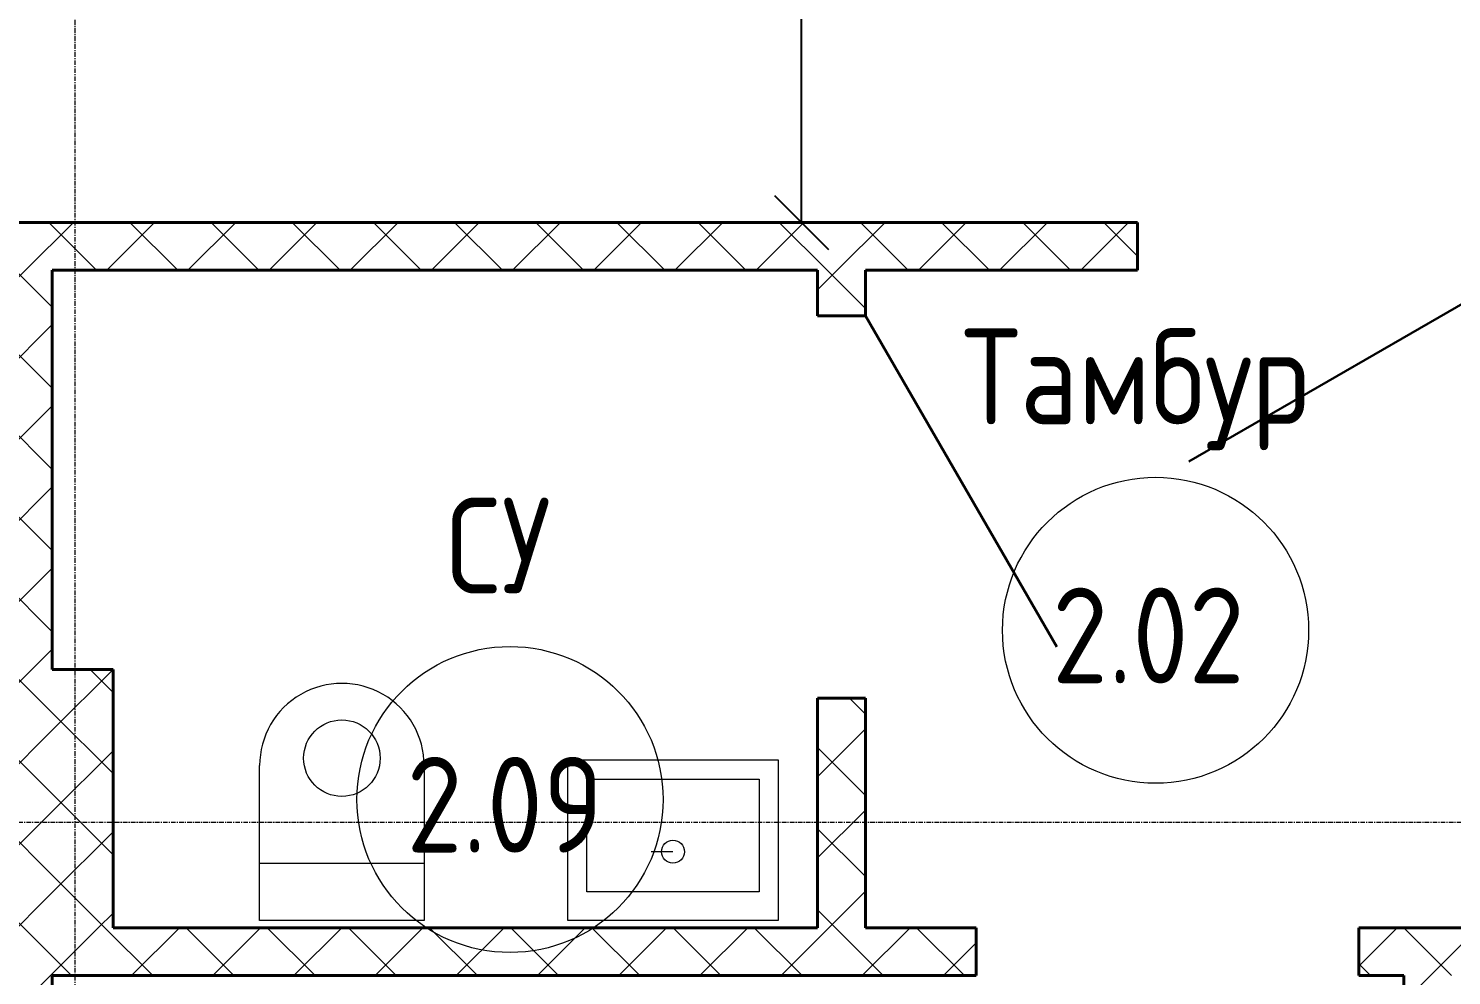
# Model space of a CAD drawing. Header units: millimetres. Extents: x -32954 to 151739, y -65671 to 56243.
# Drawn here: x -22571 to -18852, y -30154 to -27678 of the extents above; entities that cross this region are included whole.
import ezdxf

# ---------------------------------------------------------------- set-up
doc = ezdxf.new("R2010")
doc.units = ezdxf.units.MM
doc.linetypes.add('ADSK_Линия сетки', pattern=[21, 12, -3, 3, -3])
for name, color, linetype, lineweight in [('Двери', 7, 'Continuous', 18), ('Марки помещений', 7, 'Continuous', 18), ('Оси', 7, 'Continuous', 9), ('Панель', 7, 'Continuous', 30), ('Размеры', 7, 'Continuous', 9), ('Сантехнические приборы', 7, 'Continuous', 18), ('Стены разрез', 7, 'Continuous', 40)]:
    doc.layers.add(name, color=color, linetype=linetype, lineweight=lineweight)
doc.styles.add('GOST Common', font='GOST_Common.ttf', dxfattribs={"width": 0.9, "height": 250})
doc.dimstyles.new('ADSK_Проверочный', dxfattribs={"dimscale": 304.8, "dimtxt": 251.428749, "dimasz": 0.463911, "dimexe": 0.492126, "dimexo": 0.492126, "dimgap": 0.164042, "dimtad": 1, "dimdec": 0, "dimdsep": 46, "dimtxsty": 'GOST Common', "dimblk1": 'OBLIQUE', "dimblk2": 'OBLIQUE', "dimsah": 1, "dimcen": 0.09, "dimazin": 0, "dimtfac": 1, "dimtdec": 4, "dimtix": 1, "dimtmove": 0, "dimatfit": 3, "dimfxl": 1, "dimtvp": 1, "dimtolj": 1, "dimtzin": 0, "dimarcsym": 2})
pattern_1 = [(45, (-4e-12, -22914.43), (-106.066, 106.066), []), (135, (-4e-12, -22914.43), (-106.066, -106.066), [])]

# ---------------------------------------------------------------- blocks, each defined once
blk = doc.blocks.new('AC_Дверь_Однопольная_ДеревяннаяНаружная_ГОСТ24698-81 - 960х2080h-696419-В_АР_ПЭ_02 Этаж')
at = {"layer": 'Панель'}
blk.add_line((-500, 62.5), (366, 562.5), dxfattribs=at)
blk = doc.blocks.new('AC_Дверь_Однопольная_ДеревяннаяНаружная_ГОСТ24698-81 - 960х2080h Г-655142-В_АР_ПЭ_02 Этаж')
at = {"layer": 'Панель'}
blk.add_line((-500, 62.5), (366, 562.5), dxfattribs=at)
blk = doc.blocks.new('ADSK_Умывальник со смесителем - Умывальник-V8-В_АР_ПЭ_02 Этаж')
at = {"layer": 'Сантехнические приборы'}
for p, q in [((-275, -420), (-275, 0)), ((-275, 0), (275, 0)), ((275, 0), (275, -420)), ((-225, -370), (-225, -75)), ((-225, -75), (225, -75)), ((225, -75), (225, -370)), ((0, -180), (57, -180)), ((225, -370), (-225, -370)), ((275, -420), (-275, -420))]:
    blk.add_line(p, q, dxfattribs=at)
blk.add_circle((0, -180), 30, dxfattribs=at)
blk = doc.blocks.new('ADSK_Унитаз_ГОСТ 30493-96 - С прямым выпуском-V9-В_АР_ПЭ_02 Этаж')
at = {"layer": 'Сантехнические приборы', "lineweight": 9}
for p, q in [((0, -215), (0, 215)), ((0, 215), (405, 215)), ((150, 215), (150, -215)), ((405, -215), (0, -215))]:
    blk.add_line(p, q, dxfattribs=at)
blk.add_circle((424.5, 0), 100, dxfattribs=at)
blk.add_arc((405, 0), 215, 270, 90, dxfattribs=at)
blk = doc.blocks.new('_Oblique')
at = {"color": 0, "linetype": 'ByBlock', "lineweight": -2}
blk.add_line((-0.5, -0.5), (0.5, 0.5), dxfattribs=at)
blk = doc.blocks.new('*D151')
at = {"layer": 'Defpoints', "color": 0, "transparency": 16777216}
for p in [(-22450, -26385.9), (-20550.8, -26385.9), (-22450, -28185.4)]:
    blk.add_point(p, dxfattribs=at)
at = {"layer": 'Размеры', "color": 0, "lineweight": -2, "transparency": 16777216}
for p, q in [((-22300, -26385.9), (-20400.8, -26385.9)), ((-20550.8, -28185.4), (-20550.8, -26385.9)), ((-22300, -28185.4), (-20400.8, -28185.4))]:
    blk.add_line(p, q, dxfattribs=at)
at = {"layer": 'Размеры', "color": 0, "lineweight": -2, "transparency": 16777216, "xscale": 141.4, "yscale": 141.4, "zscale": 141.4}
for p, rotation in [((-20550.8, -26385.9), 90), ((-20550.8, -28185.4), 270)]:
    blk.add_blockref('_Oblique', p, dxfattribs=dict(at, rotation=rotation))
at = {"layer": 'Размеры', "color": 0, "transparency": 16777216, "insert": (-20725.8, -27285.7), "char_height": 250, "width": 700.591, "attachment_point": 5, "rotation": 90, "style": 'GOST Common'}
blk.add_mtext('\\A1;1800', dxfattribs=at)
blk = doc.blocks.new('ADSK_Марка_Помещение_2_ГОСТ21-501-2011 - Имя и Категория-86712-В_АР_ПЭ_02 Этаж')
at = {"layer": 'Марки помещений'}
blk.add_circle((0, 0), 4, dxfattribs=at)

msp = doc.modelspace()

# ---------------------------------------------------------------- hatches: boundary and pattern name
at = {"layer": 'Стены разрез', "lineweight": 9}
h = msp.add_hatch(dxfattribs=at)
h.set_pattern_fill('FP_1', color=256, style=0, pattern_type=2)
h.set_pattern_definition(pattern_1)
h.paths.add_polyline_path([(-19672.5, -28310.4), (-19672.5, -28185.4), (-25933.7, -28185.4), (-25933.7, -28310.4), (-20383.7, -28310.4)])
h.paths.add_polyline_path([(-17472.5, -28310.4), (-17472.5, -28185.4), (-18672.5, -28185.4), (-18672.5, -28310.4), (-18141.1, -28310.4)])
h.paths.add_polyline_path([(-26933.7, -28310.4), (-26933.7, -28185.4), (-27725, -28185.4), (-27725, -28310.4), (-27154.8, -28310.4)])
h = msp.add_hatch(dxfattribs=at)
h.set_pattern_fill('FP_1', color=256, style=0, pattern_type=2)
h.set_pattern_definition(pattern_1)
h.paths.add_polyline_path([(-22633.7, -34809.4), (-22508.7, -34809.4), (-22508.7, -28310.4), (-22633.7, -28310.4), (-22633.7, -34789.4)])
h = msp.add_hatch(dxfattribs=at)
h.set_pattern_fill('FP_1', color=256, style=0, pattern_type=2)
h.set_pattern_definition(pattern_1)
h.paths.add_polyline_path([(-20383.7, -30029.4), (-20383.7, -29429.4), (-20508.7, -29429.4), (-20508.7, -30029.4)])
h.paths.add_polyline_path([(-20508.7, -28429.4), (-20383.7, -28429.4), (-20383.7, -28310.4), (-20508.7, -28310.4)])
h = msp.add_hatch(dxfattribs=at)
h.set_pattern_fill('FP_1', color=256, style=0, pattern_type=2)
h.set_pattern_definition(pattern_1)
h.paths.add_polyline_path([(-22508.7, -30029.4), (-22350, -30029.4), (-22350, -29354.4), (-22508.7, -29354.4)])
h = msp.add_hatch(dxfattribs=at)
h.set_pattern_fill('FP_1', color=256, style=0, pattern_type=2)
h.set_pattern_definition(pattern_1)
h.paths.add_polyline_path([(-15187.5, -30154.4), (-15187.5, -30029.4), (-17752, -30029.4), (-17752, -30154.4), (-15312.5, -30154.4)])
h.paths.add_polyline_path([(-21145.7, -30154.4), (-20094.7, -30154.4), (-20094.7, -30029.4), (-22508.7, -30029.4), (-22508.7, -30154.4)])
h.paths.add_polyline_path([(-18977, -30154.4), (-18752, -30154.4), (-18752, -30029.4), (-19094.7, -30029.4), (-19094.7, -30154.4)])
h = msp.add_hatch(dxfattribs=at)
h.set_pattern_fill('FP_1', color=256, style=0, pattern_type=2)
h.set_pattern_definition(pattern_1)
h.paths.add_polyline_path([(-18977, -34809.4), (-18852, -34809.4), (-18852, -30154.4), (-18977, -30154.4), (-18977, -34789.4)])

# ---------------------------------------------------------------- linework, layer by layer
at = {"layer": 'Оси', "linetype": 'ADSK_Линия сетки'}
for p, q in [((-22450, -18626.6), (-22450, -37414.4)), ((2299.7, -29754.4), (-32136.4, -29754.4))]:
    msp.add_line(p, q, dxfattribs=at)
at = {"layer": 'Стены разрез'}
for p, q in [((-19672.5, -28185.4), (-25933.7, -28185.4)), ((-19672.5, -28310.4), (-19672.5, -28185.4)), ((-22508.7, -29354.4), (-22508.7, -28310.4)), ((-22508.7, -28310.4), (-20508.7, -28310.4)), ((-20508.7, -28310.4), (-20508.7, -28429.4)), ((-20383.7, -28429.4), (-20383.7, -28310.4)), ((-20383.7, -28310.4), (-19672.5, -28310.4)), ((-20508.7, -28429.4), (-20383.7, -28429.4)), ((-22350, -29354.4), (-22508.7, -29354.4)), ((-22350, -30029.4), (-22350, -29354.4)), ((-20383.7, -29429.4), (-20508.7, -29429.4)), ((-20508.7, -29429.4), (-20508.7, -30029.4)), ((-20383.7, -30029.4), (-20383.7, -29429.4)), ((-20508.7, -30029.4), (-22350, -30029.4)), ((-20094.7, -30029.4), (-20383.7, -30029.4)), ((-20094.7, -30154.4), (-20094.7, -30029.4)), ((-18752, -30029.4), (-19094.7, -30029.4)), ((-19094.7, -30029.4), (-19094.7, -30154.4)), ((-22508.7, -34789.4), (-22508.7, -30154.4)), ((-22508.7, -30154.4), (-20094.7, -30154.4)), ((-19094.7, -30154.4), (-18977, -30154.4)), ((-18977, -30154.4), (-18977, -34789.4))]:
    msp.add_line(p, q, dxfattribs=at)

# ---------------------------------------------------------------- block references
at = {"layer": 'Двери'}
for name, p, rotation in [('AC_Дверь_Однопольная_ДеревяннаяНаружная_ГОСТ24698-81 - 960х2080h Г-655142-В_АР_ПЭ_02 Этаж', (-19172.5, -28247.9), 180), ('AC_Дверь_Однопольная_ДеревяннаяНаружная_ГОСТ24698-81 - 960х2080h-696419-В_АР_ПЭ_02 Этаж', (-20446.2, -28929.4), 269.9999999999998)]:
    msp.add_blockref(name, p, dxfattribs=dict(at, rotation=rotation))
at = {"layer": 'Марки помещений', "xscale": 99.99999999999993, "yscale": 99.99999999999993, "zscale": 99.99999999999993}
for p in [(-19625.4, -29251.7), (-21312.5, -29694.2)]:
    msp.add_blockref('ADSK_Марка_Помещение_2_ГОСТ21-501-2011 - Имя и Категория-86712-В_АР_ПЭ_02 Этаж', p, dxfattribs=at)
at = {"layer": 'Сантехнические приборы'}
for name, p, rotation in [('ADSK_Унитаз_ГОСТ 30493-96 - С прямым выпуском-V9-В_АР_ПЭ_02 Этаж', (-21751.8, -30010.6), 89.99999999999993), ('ADSK_Умывальник со смесителем - Умывальник-V8-В_АР_ПЭ_02 Этаж', (-20886.7, -30010.6), 180)]:
    msp.add_blockref(name, p, dxfattribs=dict(at, rotation=rotation))

# ---------------------------------------------------------------- texts
at = {"layer": 'Марки помещений', "lineweight": 9, "char_height": 250, "attachment_point": 1, "style": 'GOST Common'}
for s, insert, width in [('Тамбур', (-20131.4, -28463), 1233.797), ('СУ', (-21479.1, -28905.5), 411.266), ('2.02', (-19896, -29140.3), 663.797), ('2.09', (-21583.1, -29582.8), 663.797)]:
    msp.add_mtext(s, dxfattribs=dict(at, insert=insert, width=width))

# ---------------------------------------------------------------- dimensions: what is measured, and where the dimension line sits
at = {"layer": 'Размеры'}
dim = msp.add_linear_dim(base=(-20550.7545852, -26385.9306565), p1=(-22449.999873, -28185.4306565), p2=(-22449.999873, -26385.9306565), angle=90, dimstyle='ADSK_Проверочный', override={"dimpost": '<>', "dimfxl": 1799.5}, dxfattribs=at)
dim.commit()
dim.dimension.update_dxf_attribs({"geometry": '*D151', "text_midpoint": (-20725.7545852, -27285.6806565)})

doc.saveas('drawing.dxf')
